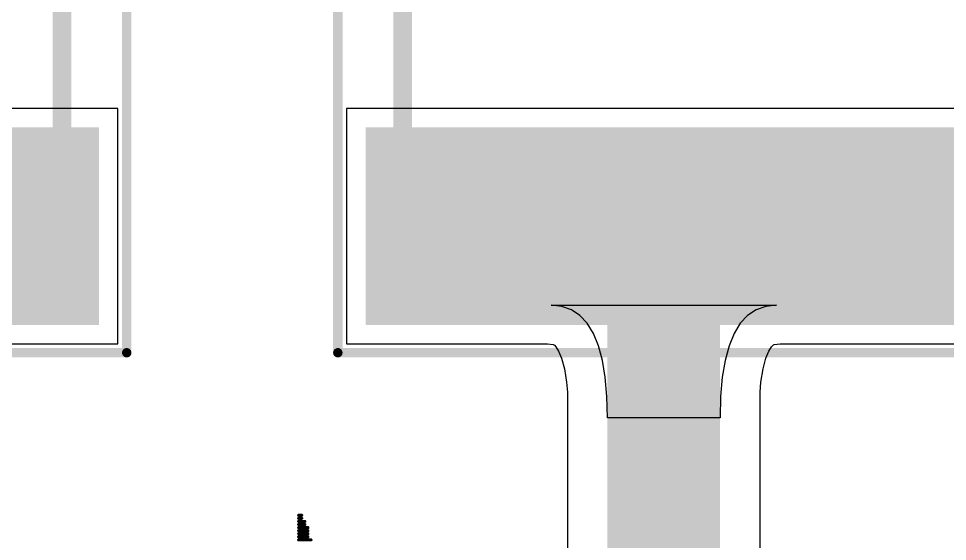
# Model space of a CAD drawing. Header units: millimetres. Extents: x 0.26 to 7.33, y 1.06 to 4.59.
# Drawn here: x 1.6427 to 1.8375, y 2.5127 to 2.6224 of the extents above; entities that cross this region are included whole.
import ezdxf

# ---------------------------------------------------------------- set-up
doc = ezdxf.new("R2010")
doc.units = ezdxf.units.MM
doc.header["$MEASUREMENT"] = 0
for name, color, linetype in [('Mechanical15', 56, 'Continuous'), ('Mechanical16', 56, 'Continuous'), ('TopLayer', 1, 'Continuous'), ('TopOverlay', 2, 'Continuous'), ('TopPaste', 8, 'Continuous'), ('TopSolder', 216, 'Continuous')]:
    doc.layers.add(name, color=color, linetype=linetype)

# ---------------------------------------------------------------- blocks, each defined once
blk = doc.blocks.new('FUSC4632X85N_37')
at = {"layer": 'Mechanical15', "const_width": 0.00394}
for points in [[(0.08957, -0.06378), (0.08957, 0.06378)], [(0.08957, -0.06378), (-0.08957, -0.06378)]]:
    blk.add_lwpolyline(points, dxfattribs=at)
at = {"layer": 'Mechanical15', "const_width": 0.00197}
blk.add_lwpolyline([(0.08858, -0.06378, 1), (0.09055, -0.06378, 1)], format="xyb", close=True, dxfattribs=at)
blk.add_lwpolyline([(0.08858, -0.06378, 1), (0.09055, -0.06378, 1)], format="xyb", close=True, dxfattribs=at)
at = {"layer": 'Mechanical16', "const_width": 0.00197}
for points in [[(0.11713, -0.07736), (0.11713, 0.07736)], [(0.11713, -0.07736), (-0.11713, -0.07736)]]:
    blk.add_lwpolyline(points, dxfattribs=at)
at = {"layer": 'Mechanical16', "const_width": 0.000984}
blk.add_lwpolyline([(0.11663, -0.07736, 1), (0.11762, -0.07736, 1)], format="xyb", close=True, dxfattribs=at)
blk.add_lwpolyline([(0.11663, -0.07736, 1), (0.11762, -0.07736, 1)], format="xyb", close=True, dxfattribs=at)
at = {"layer": 'TopLayer'}
blk.add_solid([(0.10728, -0.06752), (0.10728, 0.06752), (0.07382, -0.06752), (0.07382, 0.06752)], dxfattribs=at)
at = {"layer": 'TopPaste'}
blk.add_solid([(0.10728, -0.06752), (0.10728, 0.06752), (0.07382, -0.06752), (0.07382, 0.06752)], dxfattribs=at)
at = {"layer": 'TopSolder'}
blk.add_solid([(0.11128, -0.07152), (0.11128, 0.07152), (0.06982, -0.07152), (0.06982, 0.07152)], dxfattribs=at)
blk = doc.blocks.new('FUSC4632X85N_128')
at = {"layer": 'Mechanical15', "const_width": 0.00394}
for points in [[(0.08957, 0.06378), (-0.08957, 0.06378)], [(0.08957, -0.06378), (0.08957, 0.06378)]]:
    blk.add_lwpolyline(points, dxfattribs=at)
at = {"layer": 'Mechanical15', "const_width": 0.00197}
blk.add_lwpolyline([(0.08858, 0.06378, 1), (0.09055, 0.06378, 1)], format="xyb", close=True, dxfattribs=at)
blk.add_lwpolyline([(0.08858, 0.06378, 1), (0.09055, 0.06378, 1)], format="xyb", close=True, dxfattribs=at)
at = {"layer": 'Mechanical16', "const_width": 0.00197}
for points in [[(0.11713, 0.07736), (-0.11713, 0.07736)], [(0.11713, -0.07736), (0.11713, 0.07736)]]:
    blk.add_lwpolyline(points, dxfattribs=at)
at = {"layer": 'Mechanical16', "const_width": 0.000984}
blk.add_lwpolyline([(0.11663, 0.07736, 1), (0.11762, 0.07736, 1)], format="xyb", close=True, dxfattribs=at)
blk.add_lwpolyline([(0.11663, 0.07736, 1), (0.11762, 0.07736, 1)], format="xyb", close=True, dxfattribs=at)
at = {"layer": 'TopLayer'}
blk.add_solid([(0.10728, -0.06752), (0.10728, 0.06752), (0.07382, -0.06752), (0.07382, 0.06752)], dxfattribs=at)
at = {"layer": 'TopPaste'}
blk.add_solid([(0.10728, -0.06752), (0.10728, 0.06752), (0.07382, -0.06752), (0.07382, 0.06752)], dxfattribs=at)
at = {"layer": 'TopSolder'}
blk.add_solid([(0.11128, -0.07152), (0.11128, 0.07152), (0.06982, -0.07152), (0.06982, 0.07152)], dxfattribs=at)

msp = doc.modelspace()

# ---------------------------------------------------------------- linework, layer by layer
at = {"layer": 'TopLayer'}
for p, q in [((1.66352, 2.60359), (1.51248, 2.60359)), ((1.66352, 2.55413), (1.66352, 2.60359)), ((1.86252, 2.60359), (1.71148, 2.60359)), ((1.71148, 2.60359), (1.71148, 2.55413)), ((1.75662, 2.56201), (1.75438, 2.56225)), ((1.75438, 2.56225), (1.80162, 2.56225)), ((1.80162, 2.56225), (1.79938, 2.56201)), ((1.75863, 2.5613), (1.75662, 2.56201)), ((1.7604, 2.56012), (1.75863, 2.5613)), ((1.76194, 2.55847), (1.7604, 2.56012)), ((1.7956, 2.56012), (1.79406, 2.55847)), ((1.79737, 2.5613), (1.7956, 2.56012)), ((1.79938, 2.56201), (1.79737, 2.5613)), ((1.76324, 2.55634), (1.76194, 2.55847)), ((1.79406, 2.55847), (1.79276, 2.55634)), ((1.7643, 2.55374), (1.76324, 2.55634)), ((1.79276, 2.55634), (1.7917, 2.55374)), ((1.6124, 2.55413), (1.66352, 2.55413)), ((1.71148, 2.55413), (1.7536, 2.55413)), ((1.7536, 2.55413), (1.75481, 2.554)), ((1.75481, 2.554), (1.75495, 2.55395)), ((1.75495, 2.55395), (1.75508, 2.55387)), ((1.75508, 2.55387), (1.7554, 2.55352)), ((1.7554, 2.55352), (1.75593, 2.55265)), ((1.75593, 2.55265), (1.75656, 2.55113)), ((1.76513, 2.55067), (1.7643, 2.55374)), ((1.7917, 2.55374), (1.79087, 2.55067)), ((1.79944, 2.55113), (1.80007, 2.55265)), ((1.80007, 2.55265), (1.8006, 2.55352)), ((1.8006, 2.55352), (1.80092, 2.55387)), ((1.80092, 2.55387), (1.80105, 2.55395)), ((1.80105, 2.55395), (1.80119, 2.554)), ((1.80119, 2.554), (1.8024, 2.55413)), ((1.8024, 2.55413), (1.86252, 2.55413)), ((1.75656, 2.55113), (1.75715, 2.54894)), ((1.76572, 2.54713), (1.76513, 2.55067)), ((1.79087, 2.55067), (1.79028, 2.54713)), ((1.79885, 2.54894), (1.79944, 2.55113)), ((1.75715, 2.54894), (1.75762, 2.5461)), ((1.79838, 2.5461), (1.79885, 2.54894)), ((1.76607, 2.54311), (1.76572, 2.54713)), ((1.79028, 2.54713), (1.78993, 2.54311)), ((1.75762, 2.5461), (1.7578, 2.54404)), ((1.7982, 2.54404), (1.79838, 2.5461)), ((1.7578, 2.54404), (1.7578, 2.32837)), ((1.76619, 2.53862), (1.76607, 2.54311)), ((1.78993, 2.54311), (1.78981, 2.53862)), ((1.7982, 2.32), (1.7982, 2.54404)), ((1.78981, 2.53862), (1.76619, 2.53862))]:
    msp.add_line(p, q, dxfattribs=at)
at = {"layer": 'TopLayer', "const_width": 0.02362}
msp.add_lwpolyline([(1.778, 2.32), (1.778, 2.576)], dxfattribs=at)
at = {"layer": 'TopLayer', "const_width": 0.01181}
msp.add_lwpolyline([(1.77209, 2.576, 1), (1.78391, 2.576, 1)], format="xyb", close=True, dxfattribs=at)
at = {"layer": 'TopOverlay', "const_width": 0.000647}
for points in [[(1.70143, 2.51817), (1.70207, 2.51817)], [(1.70143, 2.51752), (1.70207, 2.51752)], [(1.70143, 2.51688), (1.70272, 2.51688)], [(1.70143, 2.51623), (1.70272, 2.51623)], [(1.70143, 2.51558), (1.70337, 2.51558)], [(1.70143, 2.51494), (1.70337, 2.51494)], [(1.70143, 2.51429), (1.70337, 2.51429)], [(1.70143, 2.51364), (1.70337, 2.51364)], [(1.70143, 2.513), (1.70401, 2.513)]]:
    msp.add_lwpolyline(points, dxfattribs=at)
at = {"layer": 'TopOverlay', "const_width": 0.000323}
for points in [[(1.70126, 2.51817, 1), (1.70159, 2.51817, 1)], [(1.70126, 2.51752, 1), (1.70159, 2.51752, 1)], [(1.70191, 2.51817, 1), (1.70223, 2.51817, 1)], [(1.70191, 2.51752, 1), (1.70223, 2.51752, 1)], [(1.70126, 2.51688, 1), (1.70159, 2.51688, 1)], [(1.70126, 2.51623, 1), (1.70159, 2.51623, 1)], [(1.70126, 2.51558, 1), (1.70159, 2.51558, 1)], [(1.70126, 2.51494, 1), (1.70159, 2.51494, 1)], [(1.70256, 2.51688, 1), (1.70288, 2.51688, 1)], [(1.70256, 2.51623, 1), (1.70288, 2.51623, 1)], [(1.7032, 2.51558, 1), (1.70353, 2.51558, 1)], [(1.7032, 2.51494, 1), (1.70353, 2.51494, 1)], [(1.70126, 2.51429, 1), (1.70159, 2.51429, 1)], [(1.70126, 2.51364, 1), (1.70159, 2.51364, 1)], [(1.70126, 2.513, 1), (1.70159, 2.513, 1)], [(1.7032, 2.51429, 1), (1.70353, 2.51429, 1)], [(1.7032, 2.51364, 1), (1.70353, 2.51364, 1)], [(1.70385, 2.513, 1), (1.70417, 2.513, 1)]]:
    msp.add_lwpolyline(points, format="xyb", close=True, dxfattribs=at)

# ---------------------------------------------------------------- block references
at = {"rotation": 270}
for name, p in [('FUSC4632X85N_128', (1.588, 2.66941)), ('FUSC4632X85N_37', (1.787, 2.66941))]:
    msp.add_blockref(name, p, dxfattribs=at)

doc.saveas('drawing.dxf')
